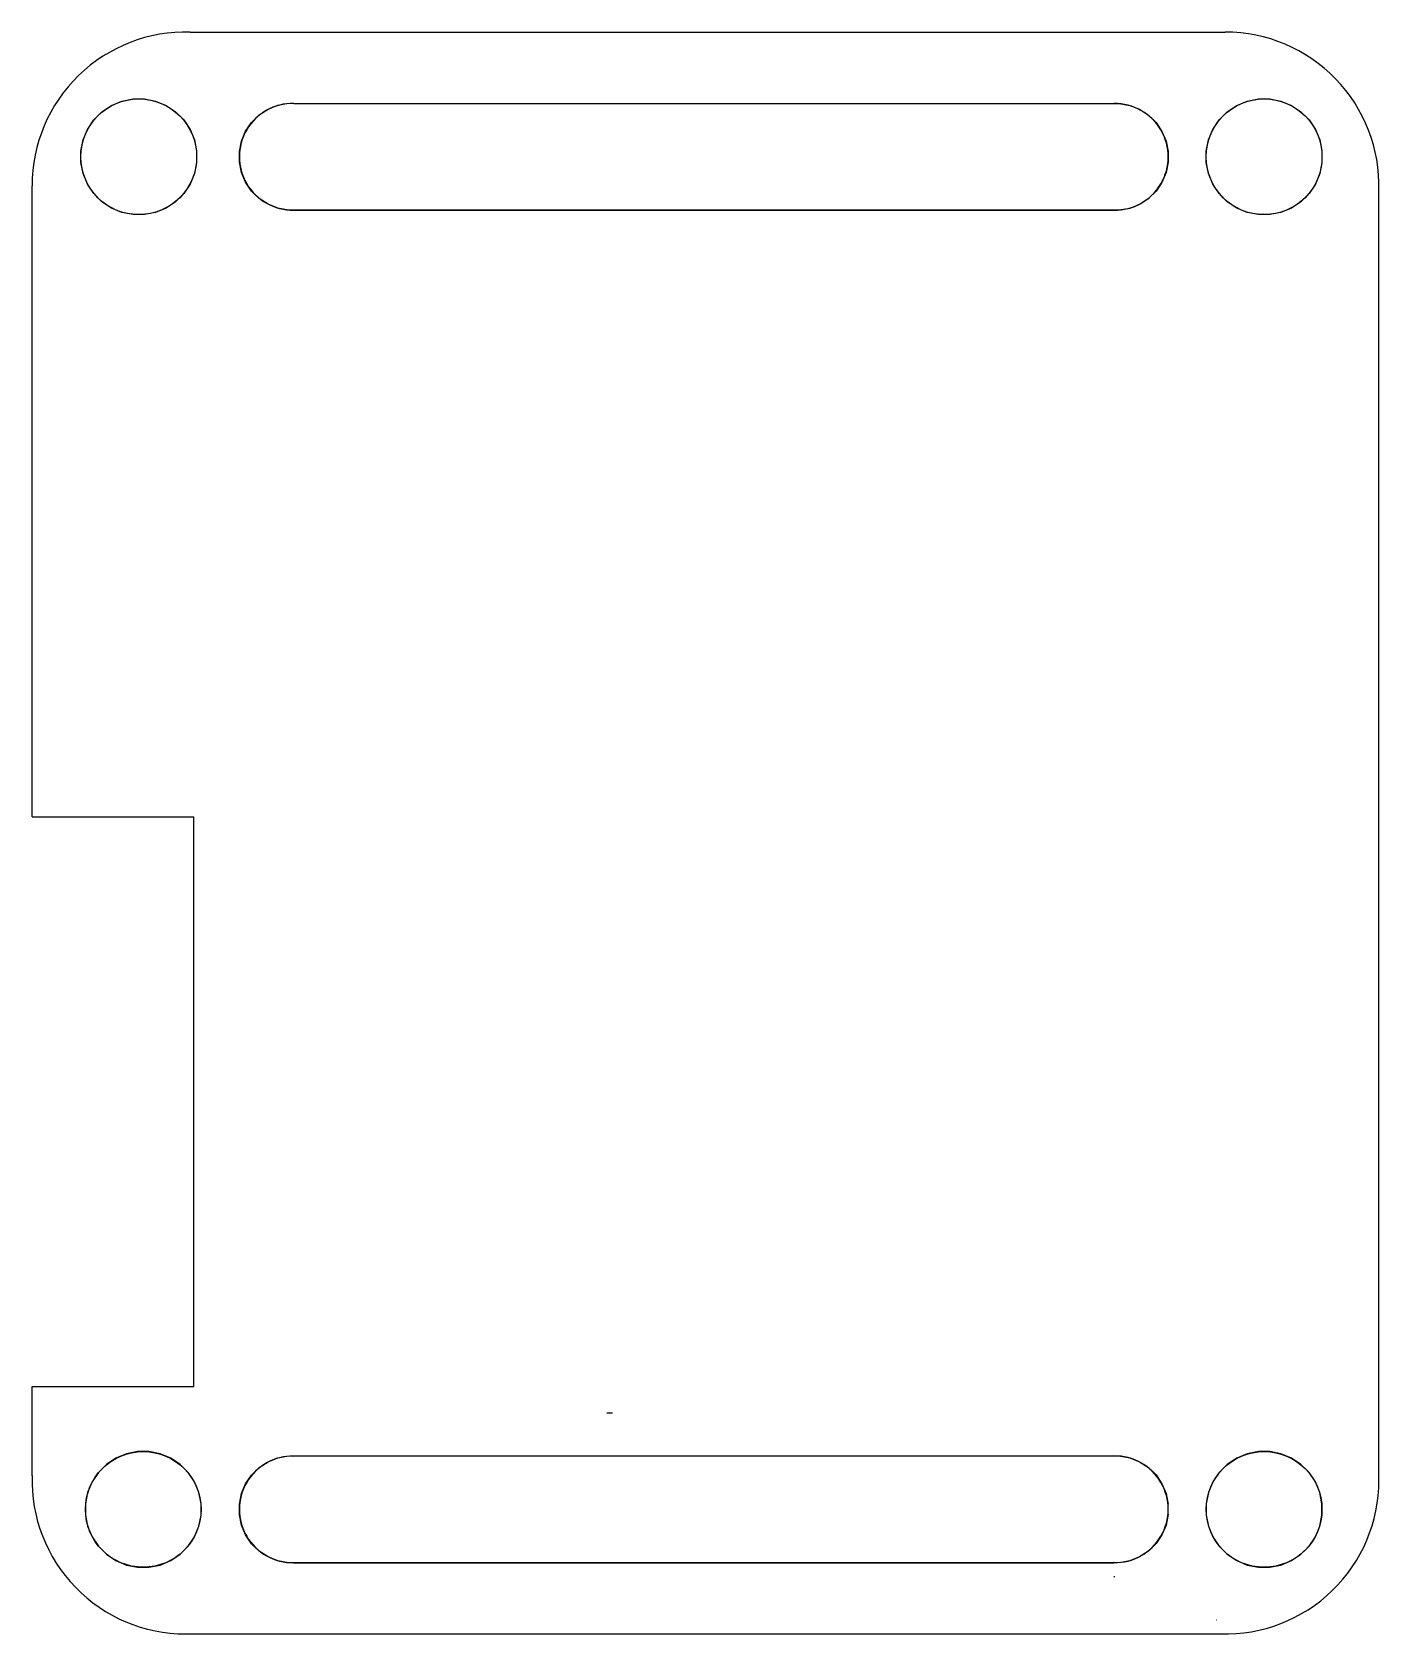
# Model space of a CAD drawing. Header units: millimetres. Extents: x 65.3 to 103.2, y 61.5 to 106.5.
import ezdxf

# ---------------------------------------------------------------- set-up
doc = ezdxf.new("R2010")
doc.units = ezdxf.units.MM
for name, color, linetype in [('BottomLayer', 5, 'Continuous'), ('BottomOverlay', 54, 'Continuous'), ('KeepOutLayer', 6, 'Continuous'), ('MultiLayer', 9, 'Continuous'), ('TopLayer', 1, 'Continuous')]:
    doc.layers.add(name, color=color, linetype=linetype)

msp = doc.modelspace()

# ---------------------------------------------------------------- linework, layer by layer
at = {"layer": 'BottomLayer'}
msp.add_line((98.59, 61.865), (98.579, 61.865), dxfattribs=at)
at = {"layer": 'BottomOverlay'}
msp.add_line((81.458, 67.691), (81.61, 67.691), dxfattribs=at)
at = {"layer": 'KeepOutLayer'}
for p, q in [((69.748, 106.477), (98.831, 106.477)), ((72.654, 104.474), (95.703, 104.474)), ((65.301, 84.43), (65.301, 102.159)), ((103.151, 70.642), (103.149, 102.03)), ((72.654, 101.474), (95.703, 101.474)), ((65.301, 84.43), (69.85, 84.43)), ((69.85, 68.428), (69.85, 84.43)), ((103.151, 65.795), (103.151, 70.642)), ((65.303, 68.428), (69.85, 68.428)), ((65.303, 65.922), (65.303, 68.428)), ((72.654, 66.475), (95.703, 66.475)), ((72.654, 63.477), (95.703, 63.477)), ((69.621, 61.477), (98.704, 61.477))]:
    msp.add_line(p, q, dxfattribs=at)
for centre in [(68.301, 102.975), (99.924, 102.975), (68.428, 64.975), (99.924, 64.975)]:
    msp.add_circle(centre, 1.626, dxfattribs=at)
for centre, radius, start, end in [((69.621, 102.159), 4.32, 88.3153, 180), ((98.831, 102.157), 4.32, 358.3153, 90), ((72.628, 102.975), 1.499, 89.0326, 270.9728), ((95.729, 102.972), 1.499, 269.0326, 90.9728), ((72.628, 64.975), 1.499, 89.0326, 270.9728), ((95.729, 64.977), 1.499, 269.0326, 90.9728), ((69.621, 65.795), 4.32, 178.3153, 270), ((98.831, 65.795), 4.32, 268.3153, 0)]:
    msp.add_arc(centre, radius, start, end, dxfattribs=at)
at = {"layer": 'MultiLayer'}
for p, q in [((67.264, 104.238), (67.531, 104.416)), ((67.531, 104.416), (67.826, 104.538)), ((67.826, 104.538), (68.14, 104.601)), ((68.14, 104.601), (68.301, 104.601)), ((68.301, 104.601), (68.461, 104.601)), ((68.461, 104.601), (68.775, 104.538)), ((68.775, 104.538), (69.071, 104.416)), ((69.071, 104.416), (69.337, 104.238)), ((71.934, 104.312), (72.211, 104.422)), ((72.211, 104.422), (72.504, 104.476)), ((72.504, 104.476), (72.654, 104.474)), ((72.654, 104.474), (72.654, 104.474)), ((72.654, 104.474), (95.703, 104.474)), ((95.703, 104.474), (95.703, 104.47)), ((95.703, 104.47), (95.852, 104.473)), ((95.852, 104.473), (96.146, 104.419)), ((96.146, 104.419), (96.423, 104.308)), ((98.887, 104.238), (99.154, 104.416)), ((99.154, 104.416), (99.449, 104.538)), ((99.449, 104.538), (99.763, 104.601)), ((99.763, 104.601), (99.924, 104.601)), ((99.924, 104.601), (100.084, 104.601)), ((100.084, 104.601), (100.398, 104.538)), ((100.398, 104.538), (100.694, 104.416)), ((100.694, 104.416), (100.96, 104.238)), ((66.86, 103.745), (67.038, 104.011)), ((67.038, 104.011), (67.264, 104.238)), ((69.337, 104.238), (69.563, 104.011)), ((69.563, 104.011), (69.741, 103.745)), ((71.471, 103.939), (71.684, 104.148)), ((71.684, 104.148), (71.934, 104.312)), ((96.423, 104.308), (96.673, 104.145)), ((96.673, 104.145), (96.886, 103.936)), ((98.483, 103.745), (98.661, 104.011)), ((98.661, 104.011), (98.887, 104.238)), ((100.96, 104.238), (101.186, 104.011)), ((101.186, 104.011), (101.364, 103.745)), ((66.737, 103.449), (66.86, 103.745)), ((69.741, 103.745), (69.864, 103.449)), ((71.188, 103.417), (71.304, 103.692)), ((71.304, 103.692), (71.471, 103.939)), ((96.886, 103.936), (97.053, 103.689)), ((97.053, 103.689), (97.168, 103.414)), ((98.36, 103.449), (98.483, 103.745)), ((101.364, 103.745), (101.487, 103.449)), ((66.675, 103.135), (66.737, 103.449)), ((66.675, 102.975), (66.675, 103.135)), ((69.864, 103.449), (69.926, 103.135)), ((69.926, 103.135), (69.926, 102.975)), ((71.13, 103.124), (71.188, 103.417)), ((71.13, 102.826), (71.13, 103.124)), ((97.168, 103.414), (97.227, 103.121)), ((97.227, 103.121), (97.227, 102.823)), ((98.298, 103.135), (98.36, 103.449)), ((98.298, 102.975), (98.298, 103.135)), ((101.487, 103.449), (101.549, 103.135)), ((101.549, 103.135), (101.549, 102.975)), ((66.675, 102.815), (66.675, 102.975)), ((66.737, 102.501), (66.675, 102.815)), ((69.926, 102.815), (69.864, 102.501)), ((69.926, 102.975), (69.926, 102.815)), ((71.189, 102.533), (71.13, 102.826)), ((97.227, 102.823), (97.169, 102.53)), ((98.298, 102.815), (98.298, 102.975)), ((98.36, 102.501), (98.298, 102.815)), ((101.549, 102.815), (101.487, 102.501)), ((101.549, 102.975), (101.549, 102.815)), ((66.86, 102.205), (66.737, 102.501)), ((67.038, 101.939), (66.86, 102.205)), ((69.741, 102.205), (69.563, 101.939)), ((69.864, 102.501), (69.741, 102.205)), ((71.304, 102.258), (71.189, 102.533)), ((71.471, 102.011), (71.304, 102.258)), ((97.053, 102.255), (96.886, 102.008)), ((97.169, 102.53), (97.053, 102.255)), ((98.483, 102.205), (98.36, 102.501)), ((98.661, 101.939), (98.483, 102.205)), ((101.364, 102.205), (101.186, 101.939)), ((101.487, 102.501), (101.364, 102.205)), ((67.264, 101.712), (67.038, 101.939)), ((67.531, 101.535), (67.264, 101.712)), ((69.337, 101.712), (69.071, 101.535)), ((69.563, 101.939), (69.337, 101.712)), ((71.684, 101.802), (71.471, 102.011)), ((71.934, 101.639), (71.684, 101.802)), ((96.673, 101.799), (96.423, 101.636)), ((96.886, 102.008), (96.673, 101.799)), ((98.887, 101.712), (98.661, 101.939)), ((99.154, 101.535), (98.887, 101.712)), ((100.96, 101.712), (100.694, 101.535)), ((101.186, 101.939), (100.96, 101.712)), ((67.826, 101.412), (67.531, 101.535)), ((68.14, 101.35), (67.826, 101.412)), ((68.301, 101.35), (68.14, 101.35)), ((68.301, 101.35), (68.301, 101.35)), ((68.461, 101.35), (68.301, 101.35)), ((68.775, 101.412), (68.461, 101.35)), ((69.071, 101.535), (68.775, 101.412)), ((72.211, 101.528), (71.934, 101.639)), ((72.505, 101.474), (72.211, 101.528)), ((72.654, 101.477), (72.505, 101.474)), ((95.703, 101.474), (72.654, 101.477)), ((95.853, 101.471), (95.703, 101.474)), ((95.703, 101.474), (95.703, 101.474)), ((96.146, 101.525), (95.853, 101.471)), ((96.423, 101.636), (96.146, 101.525)), ((99.449, 101.412), (99.154, 101.535)), ((99.763, 101.35), (99.449, 101.412)), ((99.924, 101.35), (99.763, 101.35)), ((99.924, 101.35), (99.924, 101.35)), ((100.084, 101.35), (99.924, 101.35)), ((100.398, 101.412), (100.084, 101.35)), ((100.694, 101.535), (100.398, 101.412)), ((67.391, 66.238), (67.165, 66.011)), ((67.658, 66.416), (67.391, 66.238)), ((67.953, 66.538), (67.658, 66.416)), ((68.267, 66.601), (67.953, 66.538)), ((68.428, 66.601), (68.267, 66.601)), ((68.588, 66.601), (68.428, 66.601)), ((68.902, 66.538), (68.588, 66.601)), ((69.198, 66.416), (68.902, 66.538)), ((69.464, 66.238), (69.198, 66.416)), ((69.69, 66.011), (69.464, 66.238)), ((71.684, 66.148), (71.934, 66.312)), ((71.934, 66.312), (72.211, 66.422)), ((72.211, 66.422), (72.504, 66.476)), ((72.504, 66.476), (72.654, 66.474)), ((72.654, 66.474), (72.654, 66.475)), ((72.654, 66.475), (95.703, 66.475)), ((72.654, 66.474), (72.654, 66.474)), ((95.703, 66.475), (95.852, 66.478)), ((95.852, 66.478), (96.146, 66.424)), ((96.146, 66.424), (96.423, 66.313)), ((96.423, 66.313), (96.673, 66.15)), ((98.887, 66.238), (98.661, 66.011)), ((99.154, 66.416), (98.887, 66.238)), ((99.449, 66.538), (99.154, 66.416)), ((99.763, 66.601), (99.449, 66.538)), ((99.924, 66.601), (99.763, 66.601)), ((100.084, 66.601), (99.924, 66.601)), ((100.398, 66.538), (100.084, 66.601)), ((100.694, 66.416), (100.398, 66.538)), ((100.96, 66.238), (100.694, 66.416)), ((101.186, 66.011), (100.96, 66.238)), ((66.987, 65.745), (66.864, 65.449)), ((67.165, 66.011), (66.987, 65.745)), ((69.868, 65.745), (69.69, 66.011)), ((69.991, 65.449), (69.868, 65.745)), ((71.304, 65.692), (71.471, 65.939)), ((71.471, 65.939), (71.684, 66.148)), ((96.673, 66.15), (96.886, 65.941)), ((96.886, 65.941), (97.053, 65.694)), ((98.483, 65.745), (98.36, 65.449)), ((98.661, 66.011), (98.483, 65.745)), ((101.364, 65.745), (101.186, 66.011)), ((101.487, 65.449), (101.364, 65.745)), ((66.864, 65.449), (66.802, 65.135)), ((70.053, 65.135), (69.991, 65.449)), ((71.13, 65.124), (71.188, 65.417)), ((71.188, 65.417), (71.304, 65.692)), ((97.053, 65.694), (97.168, 65.418)), ((97.168, 65.418), (97.227, 65.126)), ((98.36, 65.449), (98.298, 65.135)), ((101.549, 65.135), (101.487, 65.449)), ((66.802, 65.135), (66.802, 64.975)), ((66.802, 64.975), (66.802, 64.975)), ((66.802, 64.975), (66.802, 64.815)), ((66.802, 64.815), (66.864, 64.501)), ((69.991, 64.501), (70.053, 64.815)), ((70.053, 64.975), (70.053, 65.135)), ((70.053, 64.815), (70.053, 64.975)), ((71.13, 64.826), (71.13, 65.124)), ((71.189, 64.533), (71.13, 64.826)), ((97.227, 64.828), (97.169, 64.535)), ((98.298, 65.135), (98.298, 64.975)), ((98.298, 64.975), (98.298, 64.975)), ((98.298, 64.975), (98.298, 64.815)), ((98.298, 64.815), (98.36, 64.501)), ((101.487, 64.501), (101.549, 64.815)), ((101.549, 64.975), (101.549, 65.135)), ((101.549, 64.815), (101.549, 64.975)), ((66.864, 64.501), (66.987, 64.205)), ((69.868, 64.205), (69.991, 64.501)), ((71.304, 64.258), (71.189, 64.533)), ((97.169, 64.535), (97.053, 64.26)), ((98.36, 64.501), (98.483, 64.205)), ((101.364, 64.205), (101.487, 64.501)), ((66.987, 64.205), (67.165, 63.939)), ((67.165, 63.939), (67.391, 63.713)), ((69.464, 63.713), (69.69, 63.939)), ((69.69, 63.939), (69.868, 64.205)), ((71.471, 64.011), (71.304, 64.258)), ((71.684, 63.802), (71.471, 64.011)), ((96.886, 64.013), (96.673, 63.803)), ((97.053, 64.26), (96.886, 64.013)), ((98.483, 64.205), (98.661, 63.939)), ((98.661, 63.939), (98.887, 63.713)), ((100.96, 63.713), (101.186, 63.939)), ((101.186, 63.939), (101.364, 64.205)), ((67.391, 63.713), (67.658, 63.535)), ((67.658, 63.535), (67.953, 63.412)), ((68.902, 63.412), (69.198, 63.535)), ((69.198, 63.535), (69.464, 63.713)), ((71.934, 63.639), (71.684, 63.802)), ((72.211, 63.528), (71.934, 63.639)), ((72.505, 63.474), (72.211, 63.528)), ((72.654, 63.477), (72.505, 63.474)), ((95.703, 63.477), (72.654, 63.477)), ((95.853, 63.476), (95.703, 63.478)), ((95.703, 63.478), (95.703, 63.478)), ((95.703, 63.478), (95.703, 63.477)), ((96.146, 63.53), (95.853, 63.476)), ((96.423, 63.64), (96.146, 63.53)), ((96.673, 63.803), (96.423, 63.64)), ((98.887, 63.713), (99.154, 63.535)), ((99.154, 63.535), (99.449, 63.412)), ((100.398, 63.412), (100.694, 63.535)), ((100.694, 63.535), (100.96, 63.713)), ((67.953, 63.412), (68.267, 63.35)), ((68.267, 63.35), (68.428, 63.35)), ((68.428, 63.35), (68.588, 63.35)), ((68.588, 63.35), (68.902, 63.412)), ((99.449, 63.412), (99.763, 63.35)), ((99.763, 63.35), (99.924, 63.35)), ((99.924, 63.35), (100.084, 63.35)), ((100.084, 63.35), (100.398, 63.412))]:
    msp.add_line(p, q, dxfattribs=at)
at = {"layer": 'TopLayer'}
for p, q in [((95.703, 63.088), (95.71, 63.09)), ((95.71, 63.09), (95.729, 63.088)), ((98.59, 61.865), (98.579, 61.865))]:
    msp.add_line(p, q, dxfattribs=at)

doc.saveas('drawing.dxf')
